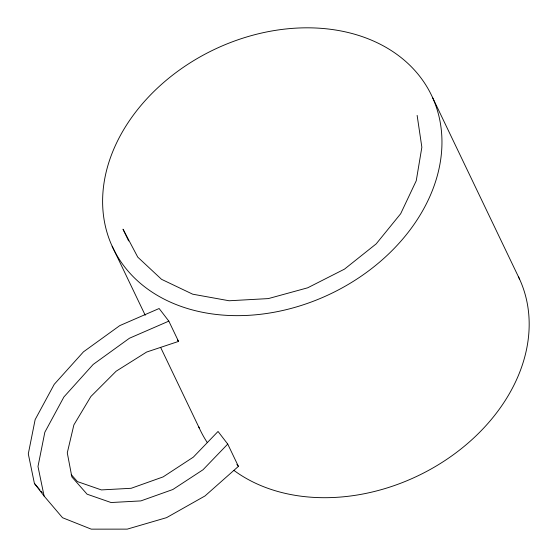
<?xml version="1.0" encoding="UTF-8"?>
<svg xmlns="http://www.w3.org/2000/svg" width="557" height="557" viewBox="0 0 557 557"><rect width="100%" height="100%" fill="white"/><g stroke="black" fill="none" stroke-linecap="round" stroke-linejoin="round"><path stroke-width="0.84" d="M227.736 444.082L203.013 469.767L172.823 489.519L140.872 500.903L111.073 502.532L87.094 494.198L71.867 476.931L67.279 452.848L73.879 424.9L90.861 396.528L116.141 371.206L146.616 352.052L178.539 341.413L168.827 321.131L159.135 308.515L119.748 325.622L83.473 351.836L54.224 384.337L35.14 419.616L28.296 453.878L34.409 483.434L44.1 496.05L62.523 517.718L91.271 529.15L127.247 529.129L166.564 517.648L205.004 495.953L238.417 466.369L227.736 444.082L218.038 431.466L193.321 457.151L163.131 476.896L131.174 488.287L101.374 489.916L77.395 481.582L71.192 474.543M168.827 321.131L129.44 338.238L93.165 364.459L63.916 396.953L44.839 432.239L37.987 466.501L44.1 496.05M34.409 483.434L39.993 490M41.107 491.309L42.221 492.625M177.523 340.083L178.539 341.413M236.885 464.378L238.417 466.369M432.441 97.287A176.618 135.295 -25.6 0 1 240.742 315.624A176.618 135.295 -25.6 0 1 143.685 102.3A176.618 135.295 -25.6 0 1 432.441 97.287L519.66 279.336M128.639 240.937L123.013 229.185L137.76 257.139L161.53 279.315L192.694 294.193L229.136 300.766L268.363 298.587L307.708 287.795L344.484 269.135L376.191 243.869L400.671 213.735L416.246 180.767L421.858 147.229L417.13 115.396M112.138 246.187L145.224 315.241M160.639 347.415L199.357 428.236M518.567 277.01A176.618 135.295 -25.6 0 1 447.758 458.676A176.618 135.295 -25.6 0 1 234.037 470.484M207.315 442.592A176.618 135.295 -25.6 0 1 198.661 426.676"/></g></svg>
